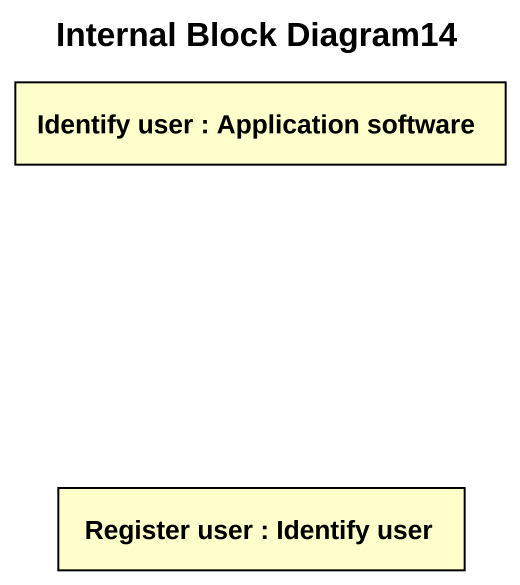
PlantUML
@startuml
title Internal Block Diagram14
rectangle "Identify user : Application software" as Identify_user #FFFFCC
rectangle "Register user : Identify user" as Register_user #FFFFCC
@enduml
